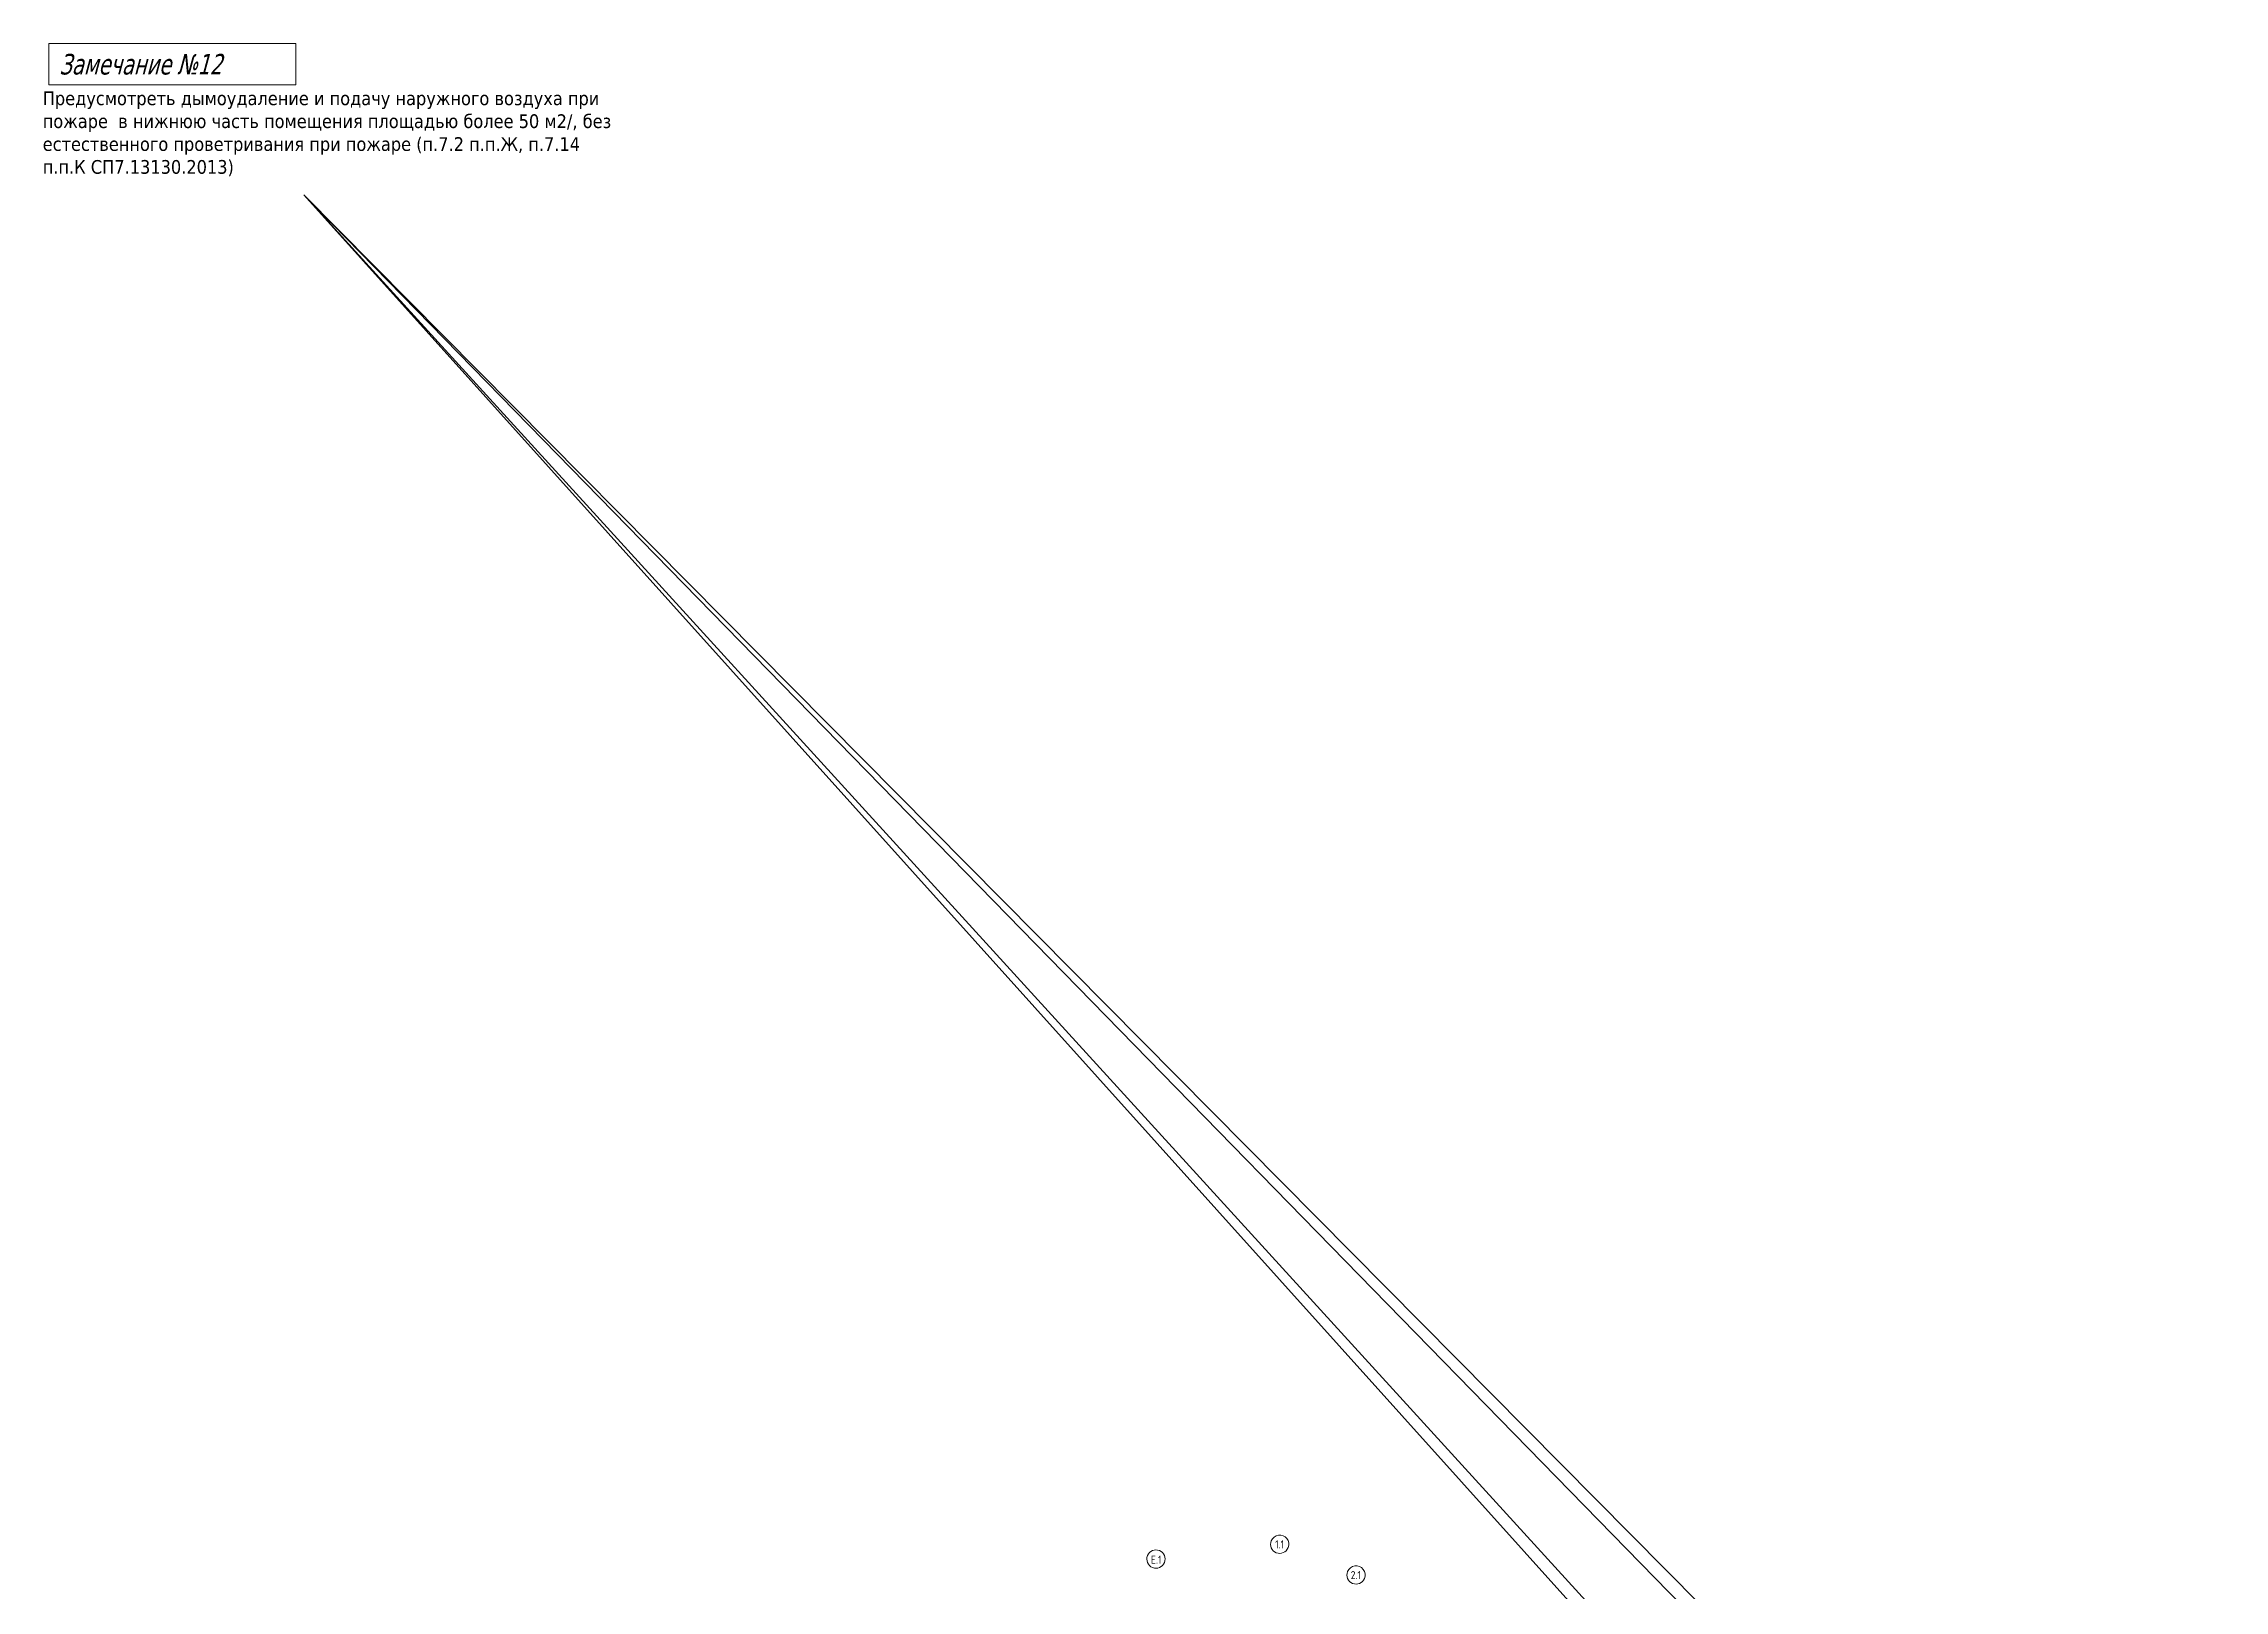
# Model space of a CAD drawing. Header units: millimetres. Extents: x -584918 to 2941280, y 3000189 to 4229862.
# Drawn here: x -517636 to -422266, y 3890268 to 3957897 of the extents above; entities that cross this region are included whole.
import ezdxf

# ---------------------------------------------------------------- set-up
doc = ezdxf.new("R2010")
doc.units = ezdxf.units.MM
doc.layers.add('Оси', color=7, linetype='Continuous', lineweight=0)
doc.layers.add('экспертиза ДУ', color=1, linetype='Continuous', lineweight=0)
doc.styles.add('GOST Common', font='', dxfattribs={"width": 0.9, "height": 700})
doc.styles.add('ЭКСПЕРТИЗА', font='tahoma.ttf')
doc.styles.get('GOST Common').set_extended_font_data('GOST Common')

# ---------------------------------------------------------------- blocks, each defined once
blk = doc.blocks.new('Ось сетки - Круг_Ø8 мм-6577-АР Этаж 02')
at = {"layer": 'Оси'}
for start, end in [(360, 180), (180, 360)]:
    blk.add_arc((0, 0), 4, start, end, dxfattribs=at)

msp = doc.modelspace()

# ---------------------------------------------------------------- linework, layer by layer
at = {"layer": 'экспертиза ДУ', "lineweight": 0}
msp.add_lwpolyline([(-517403.709, 3957896.799), (-506603.709, 3957896.799), (-506603.709, 3956096.799), (-517403.709, 3956096.799), (-517403.709, 3957896.799)], dxfattribs=at)
at = {"layer": 'экспертиза ДУ'}
for points in [[(-506250.006, 3951282.029), (-431615.853, 3868322.776)], [(-430597.119, 3868322.776), (-506250.006, 3951282.029)], [(-423173.974, 3866263.258), (-506250.006, 3951282.029)], [(-506250.006, 3951282.029), (-422266.477, 3866511.558)]]:
    msp.add_lwpolyline(points, dxfattribs=at)

# ---------------------------------------------------------------- block references
at = {"layer": 'Оси'}
for p, xscale, yscale, zscale, rotation in [((-468989.978, 3891637.088), 99.99999999999993, 99.99999999999993, 99.99999999999993, 248.0513009164574), ((-463579.771, 3892286), 99.99999999999994, 99.99999999999994, 99.99999999999994, 338.0513009164571), ((-460240.703, 3890940.406), 99.99999999999994, 99.99999999999994, 99.99999999999994, 338.0513009164571)]:
    msp.add_blockref('Ось сетки - Круг_Ø8 мм-6577-АР Этаж 02', p, dxfattribs=dict(at, xscale=xscale, yscale=yscale, zscale=zscale, rotation=rotation))

# ---------------------------------------------------------------- texts
at = {"layer": 'Оси', "char_height": 350, "attachment_point": 1, "style": 'GOST Common'}
for s, insert, width in [('1.1', (-463776.681, 3892456.389), 490.63275), ('\\fGOST Common|b0|i0|c204|p34|;\\W.9;Е', (-469215.696, 3891783.254), 274.17712), ('.1', (-468989.477, 3891783.254), 303.03787), ('2.1', (-460473.163, 3891110.795), 577.215)]:
    msp.add_mtext(s, dxfattribs=dict(at, insert=insert, width=width))
at = {"layer": 'экспертиза ДУ', "lineweight": 0, "style": 'ЭКСПЕРТИЗА', "oblique": 14.99997778, "width": 0.8}
msp.add_text('Замечание №12', height=900, dxfattribs=at).set_placement((-516953.709, 3956546.799))
at = {"layer": 'экспертиза ДУ', "lineweight": 0, "ltscale": 100, "insert": (-517674.83, 3955806.696), "char_height": 600, "width": 25338.67111, "attachment_point": 1, "style": 'ЭКСПЕРТИЗА'}
msp.add_mtext('\\pt1200;Предусмотреть дымоудаление и подачу наружного воздуха при пожаре  в нижнюю часть помещения площадью более 50\\~м2/, без естественного проветривания при пожаре (п.7.2 п.п.Ж, п.7.14 п.п.К СП7.13130.2013)', dxfattribs=at)

doc.saveas('drawing.dxf')
